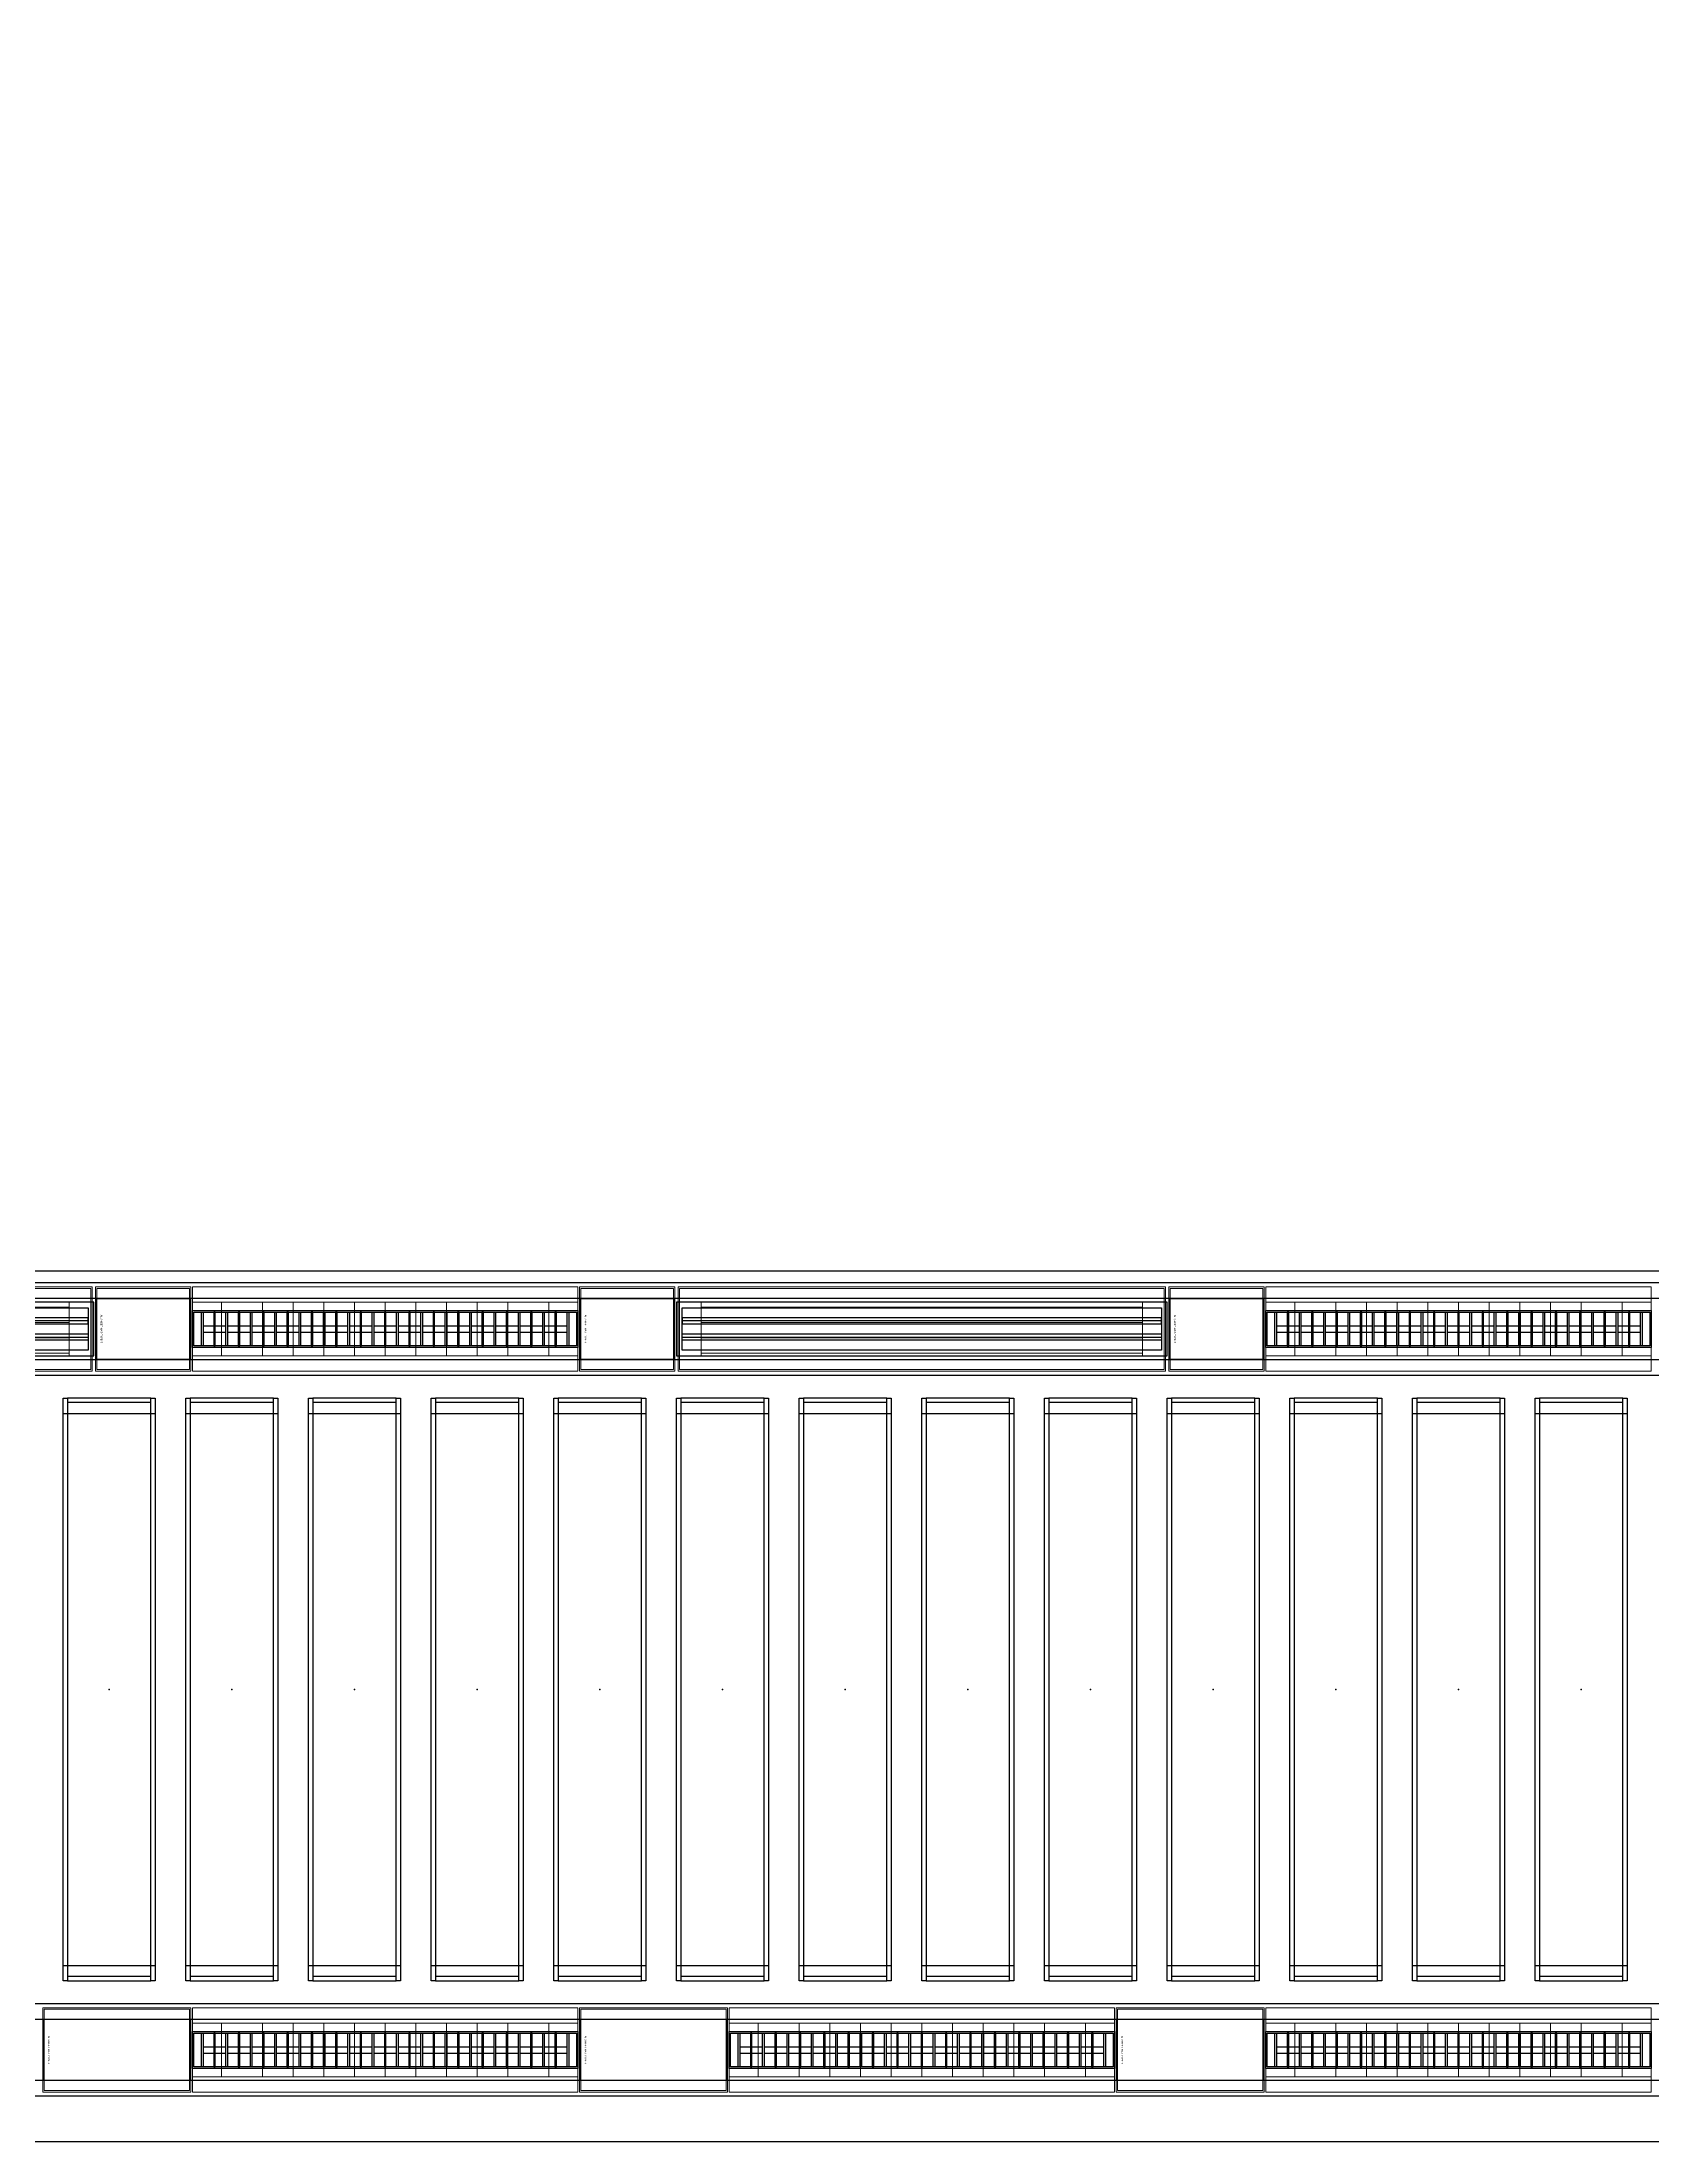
# Model space of a CAD drawing. Header units: millimetres. Extents: x 813027 to 1148939, y -931049 to -10.
# Drawn here: x 955521 to 960771, y -914295 to -907450 of the extents above; entities that cross this region are included whole.
import ezdxf
from ezdxf.enums import TextEntityAlignment as Align

# ---------------------------------------------------------------- set-up
doc = ezdxf.new("R2010")
doc.units = ezdxf.units.MM
doc.linetypes.add('DPA_Hidden 50', pattern=[3, 2, -1])
for name, color, linetype in [('000 - WIPEOUT', 250, 'Continuous'), ('001 - ASCESSORIES', 1, 'Continuous'), ('A04_TUBE SERIES', 2, 'Continuous'), ('A11_ALU.SOLID SHEET', 7, 'Continuous')]:
    doc.layers.add(name, color=color, linetype=linetype)
doc.layers.add('A-GLAZ-CURT', color=2, linetype='Continuous', lineweight=9)

# ---------------------------------------------------------------- blocks, each defined once
blk = doc.blocks.new('*U485')
at = {"color": 1}
blk.add_wipeout([(628.5, -60), (-628.5, -60), (-628.5, 60), (628.5, 60)], dxfattribs=at).dxf.layer = '000 - WIPEOUT'
at = {"layer": '001 - ASCESSORIES', "color": 0}
blk.add_lwpolyline([(628.5, -60), (-628.5, -60), (-628.5, 60), (628.5, 60)], close=True, dxfattribs=at)
at = {"layer": '001 - ASCESSORIES'}
for points in [[(623.5, -55), (-623.5, -55), (-623.5, 55), (623.5, 55)], [(-593.5, -55), (-598.5, -55), (-598.5, 55), (-593.5, 55)], [(-558.8, -55), (-553.8, -55), (-553.8, 55), (-558.8, 55)], [(-514, -55), (-519, -55), (-519, 55), (-514, 55)], [(-479.3, -55), (-474.3, -55), (-474.3, 55), (-479.3, 55)], [(-434.6, -55), (-439.6, -55), (-439.6, 55), (-434.6, 55)], [(-399.8, -55), (-394.8, -55), (-394.8, 55), (-399.8, 55)], [(-355.1, -55), (-360.1, -55), (-360.1, 55), (-355.1, 55)], [(-320.4, -55), (-315.4, -55), (-315.4, 55), (-320.4, 55)], [(-275.6, -55), (-280.6, -55), (-280.6, 55), (-275.6, 55)], [(-240.9, -55), (-235.9, -55), (-235.9, 55), (-240.9, 55)], [(-196.2, -55), (-201.2, -55), (-201.2, 55), (-196.2, 55)], [(-161.4, -55), (-156.4, -55), (-156.4, 55), (-161.4, 55)], [(-116.7, -55), (-121.7, -55), (-121.7, 55), (-116.7, 55)], [(-82, -55), (-77, -55), (-77, 55), (-82, 55)], [(-37.2, -55), (-42.2, -55), (-42.2, 55), (-37.2, 55)], [(-2.5, -55), (2.5, -55), (2.5, 55), (-2.5, 55)], [(42.2, -55), (37.2, -55), (37.2, 55), (42.2, 55)], [(77, -55), (82, -55), (82, 55), (77, 55)], [(121.7, -55), (116.7, -55), (116.7, 55), (121.7, 55)], [(156.4, -55), (161.4, -55), (161.4, 55), (156.4, 55)], [(201.2, -55), (196.2, -55), (196.2, 55), (201.2, 55)], [(235.9, -55), (240.9, -55), (240.9, 55), (235.9, 55)], [(280.6, -55), (275.6, -55), (275.6, 55), (280.6, 55)], [(315.4, -55), (320.4, -55), (320.4, 55), (315.4, 55)], [(360.1, -55), (355.1, -55), (355.1, 55), (360.1, 55)], [(394.8, -55), (399.8, -55), (399.8, 55), (394.8, 55)], [(439.6, -55), (434.6, -55), (434.6, 55), (439.6, 55)], [(474.3, -55), (479.3, -55), (479.3, 55), (474.3, 55)], [(519, -55), (514, -55), (514, 55), (519, 55)], [(553.8, -55), (558.8, -55), (558.8, 55), (553.8, 55)], [(598.5, -55), (593.5, -55), (593.5, 55), (598.5, 55)]]:
    blk.add_lwpolyline(points, close=True, dxfattribs=at)
for points in [[(-593.5, 10), (-558.8, 10)], [(-553.8, 10), (-519, 10)], [(-514, 10), (-479.3, 10)], [(-474.3, 10), (-439.6, 10)], [(-434.6, 10), (-399.8, 10)], [(-394.8, 10), (-360.1, 10)], [(-355.1, 10), (-320.4, 10)], [(-315.4, 10), (-280.6, 10)], [(-275.6, 10), (-240.9, 10)], [(-235.9, 10), (-201.2, 10)], [(-196.2, 10), (-161.4, 10)], [(-156.4, 10), (-121.7, 10)], [(-116.7, 10), (-82, 10)], [(-77, 10), (-42.2, 10)], [(-37.2, 10), (-2.5, 10)], [(2.5, 10), (37.2, 10)], [(42.2, 10), (77, 10)], [(82, 10), (116.7, 10)], [(121.7, 10), (156.4, 10)], [(161.4, 10), (196.2, 10)], [(201.2, 10), (235.9, 10)], [(240.9, 10), (275.6, 10)], [(280.6, 10), (315.4, 10)], [(320.4, 10), (355.1, 10)], [(360.1, 10), (394.8, 10)], [(399.8, 10), (434.6, 10)], [(439.6, 10), (474.3, 10)], [(479.3, 10), (514, 10)], [(519, 10), (553.8, 10)], [(558.8, 10), (593.5, 10)], [(-593.5, -10), (-558.8, -10)], [(-553.8, -10), (-519, -10)], [(-514, -10), (-479.3, -10)], [(-474.3, -10), (-439.6, -10)], [(-434.6, -10), (-399.8, -10)], [(-394.8, -10), (-360.1, -10)], [(-355.1, -10), (-320.4, -10)], [(-315.4, -10), (-280.6, -10)], [(-275.6, -10), (-240.9, -10)], [(-235.9, -10), (-201.2, -10)], [(-196.2, -10), (-161.4, -10)], [(-156.4, -10), (-121.7, -10)], [(-116.7, -10), (-82, -10)], [(-77, -10), (-42.2, -10)], [(-37.2, -10), (-2.5, -10)], [(2.5, -10), (37.2, -10)], [(42.2, -10), (77, -10)], [(82, -10), (116.7, -10)], [(121.7, -10), (156.4, -10)], [(161.4, -10), (196.2, -10)], [(201.2, -10), (235.9, -10)], [(240.9, -10), (275.6, -10)], [(280.6, -10), (315.4, -10)], [(320.4, -10), (355.1, -10)], [(360.1, -10), (394.8, -10)], [(399.8, -10), (434.6, -10)], [(439.6, -10), (474.3, -10)], [(479.3, -10), (514, -10)], [(519, -10), (553.8, -10)], [(558.8, -10), (593.5, -10)]]:
    blk.add_lwpolyline(points, dxfattribs=at)
blk = doc.blocks.new('*U495')
blk.add_attdef('EXTR.OVL-LENGTH_', (-25, -59.1), '', height=5)
blk.add_wipeout([(-25, 0), (25, 0), (25, 134900), (-25, 134900)]).dxf.layer = '000 - WIPEOUT'
at = {"layer": 'A04_TUBE SERIES', "color": 0}
blk.add_lwpolyline([(-25, 0), (25, 0), (25, 134900), (-25, 134900)], close=True, dxfattribs=at)
blk = doc.blocks.new('*U484')
at = {"layer": '001 - ASCESSORIES', "color": 0, "linetype": 'ByBlock'}
blk.add_lwpolyline([(800, 87.5), (-800, 87.5), (-800, -87.5), (800, -87.5)], close=True, dxfattribs=at)
at = {"layer": '001 - ASCESSORIES', "linetype": 'ByBlock'}
for points in [[(-781.5, 69), (781.5, 69), (781.5, -69), (-781.5, -69)], [(781.5, 36.3), (-781.5, 36.3), (-781.5, 16.3), (781.5, 16.3)], [(-781.5, -16.3), (781.5, -16.3), (781.5, -36.3), (-781.5, -36.3)]]:
    blk.add_lwpolyline(points, close=True, dxfattribs=at)
for points in [[(781.5, 26.3), (-781.5, 26.3)], [(-781.5, -26.3), (781.5, -26.3)]]:
    blk.add_lwpolyline(points, dxfattribs=at)
blk = doc.blocks.new('*U488')
at = {"layer": 'A11_ALU.SOLID SHEET', "color": 0}
blk.add_lwpolyline([(311.5, -98.8), (311.5, 98.8), (0, 98.8), (0, -98.8)], close=True, dxfattribs=at)
at = {"layer": 'Defpoints', "color": 250}
blk.add_point((0, 0), dxfattribs=at)
blk.add_text('AL.SHEET-HAT-TYPE-R', height=6, rotation=270, dxfattribs=at).set_placement((15, 0), align=Align.BOTTOM_CENTER)
blk = doc.blocks.new('*U492')
blk.add_attdef('EXTR.OVL-LENGTH_', (-25, -59.1), '', height=5)
blk.add_wipeout([(-25, 0), (25, 0), (25, 134900), (-25, 134900)]).dxf.layer = '000 - WIPEOUT'
at = {"layer": 'A04_TUBE SERIES', "color": 0}
blk.add_lwpolyline([(-25, 0), (25, 0), (25, 134900), (-25, 134900)], close=True, dxfattribs=at)
blk = doc.blocks.new('*U493')
at = {"layer": 'A11_ALU.SOLID SHEET', "color": 0}
blk.add_lwpolyline([(483, -98.8), (483, 98.8), (0, 98.8), (0, -98.8)], close=True, dxfattribs=at)
at = {"layer": 'Defpoints', "color": 250}
blk.add_point((0, 0), dxfattribs=at)
blk.add_text('AL.SHEET-HAT-TYPE-R', height=6, rotation=270, dxfattribs=at).set_placement((15, 0), align=Align.BOTTOM_CENTER)
blk = doc.blocks.new('*U515')
for p, q in [((-900.3, 4250), (-900.3, 4550)), ((900, 4550), (900, 4250)), ((-900.3, 3850), (-900.3, 4150)), ((900, 4150), (900, 3850)), ((-900.3, 3450), (-900.3, 3750)), ((900, 3750), (900, 3450)), ((-900.3, 3050), (-900.3, 3350)), ((900, 3350), (900, 3050)), ((-900.3, 2650), (-900.3, 2950)), ((900, 2950), (900, 2650)), ((-900.3, 2250), (-900.3, 2550)), ((900, 2550), (900, 2250)), ((-900.3, 1850), (-900.3, 2150)), ((900, 2150), (900, 1850)), ((-900.3, 1450), (-900.3, 1750)), ((900, 1750), (900, 1450)), ((-900.3, 1050), (-900.3, 1350)), ((900, 1350), (900, 1050)), ((-900.3, 650), (-900.3, 950)), ((900, 950), (900, 650)), ((-900.3, 250), (-900.3, 550)), ((900, 550), (900, 250)), ((-900.3, -150), (-900.3, 150)), ((900, 150), (900, -150)), ((-900.3, -550), (-900.3, -250)), ((900, -250), (900, -550))]:
    blk.add_line(p, q)
for p in [(0, 4400), (0, 4000), (0, 3600), (0, 3200), (0, 2800), (0, 2400), (0, 2000), (0, 1600), (0, 1200), (0, 800), (0, 400), (0, 0), (0, -400)]:
    blk.add_point(p)
at = {"layer": 'A11_ALU.SOLID SHEET', "color": 0}
for points in [[(-950, 4550), (950, 4550), (950, 4536), (-950, 4536)], [(-950, 4264), (-936, 4264), (-936, 4536), (-950, 4536)], [(950, 4536), (936, 4536), (936, 4264), (950, 4264)], [(-950, 4264), (950, 4264), (950, 4250), (-950, 4250)], [(-950, 4150), (950, 4150), (950, 4136), (-950, 4136)], [(-950, 3864), (-936, 3864), (-936, 4136), (-950, 4136)], [(950, 4136), (936, 4136), (936, 3864), (950, 3864)], [(-950, 3864), (950, 3864), (950, 3850), (-950, 3850)], [(-950, 3750), (950, 3750), (950, 3736), (-950, 3736)], [(-950, 3464), (-936, 3464), (-936, 3736), (-950, 3736)], [(950, 3736), (936, 3736), (936, 3464), (950, 3464)], [(-950, 3464), (950, 3464), (950, 3450), (-950, 3450)], [(-950, 3350), (950, 3350), (950, 3336), (-950, 3336)], [(-950, 3064), (-936, 3064), (-936, 3336), (-950, 3336)], [(950, 3336), (936, 3336), (936, 3064), (950, 3064)], [(-950, 3064), (950, 3064), (950, 3050), (-950, 3050)], [(-950, 2950), (950, 2950), (950, 2936), (-950, 2936)], [(-950, 2664), (-936, 2664), (-936, 2936), (-950, 2936)], [(950, 2936), (936, 2936), (936, 2664), (950, 2664)], [(-950, 2664), (950, 2664), (950, 2650), (-950, 2650)], [(-950, 2550), (950, 2550), (950, 2536), (-950, 2536)], [(-950, 2264), (-936, 2264), (-936, 2536), (-950, 2536)], [(950, 2536), (936, 2536), (936, 2264), (950, 2264)], [(-950, 2264), (950, 2264), (950, 2250), (-950, 2250)], [(-950, 2150), (950, 2150), (950, 2136), (-950, 2136)], [(-950, 1864), (-936, 1864), (-936, 2136), (-950, 2136)], [(950, 2136), (936, 2136), (936, 1864), (950, 1864)], [(-950, 1864), (950, 1864), (950, 1850), (-950, 1850)], [(-950, 1750), (950, 1750), (950, 1736), (-950, 1736)], [(-950, 1464), (-936, 1464), (-936, 1736), (-950, 1736)], [(950, 1736), (936, 1736), (936, 1464), (950, 1464)], [(-950, 1464), (950, 1464), (950, 1450), (-950, 1450)], [(-950, 1350), (950, 1350), (950, 1336), (-950, 1336)], [(-950, 1064), (-936, 1064), (-936, 1336), (-950, 1336)], [(950, 1336), (936, 1336), (936, 1064), (950, 1064)], [(-950, 1064), (950, 1064), (950, 1050), (-950, 1050)], [(-950, 950), (950, 950), (950, 936), (-950, 936)], [(-950, 664), (-936, 664), (-936, 936), (-950, 936)], [(950, 936), (936, 936), (936, 664), (950, 664)], [(-950, 664), (950, 664), (950, 650), (-950, 650)], [(-950, 550), (950, 550), (950, 536), (-950, 536)], [(-950, 264), (-936, 264), (-936, 536), (-950, 536)], [(950, 536), (936, 536), (936, 264), (950, 264)], [(-950, 264), (950, 264), (950, 250), (-950, 250)], [(-950, 150), (950, 150), (950, 136), (-950, 136)], [(-950, -136), (-936, -136), (-936, 136), (-950, 136)], [(950, 136), (936, 136), (936, -136), (950, -136)], [(-950, -136), (950, -136), (950, -150), (-950, -150)], [(-950, -250), (950, -250), (950, -264), (-950, -264)], [(-950, -536), (-936, -536), (-936, -264), (-950, -264)], [(950, -264), (936, -264), (936, -536), (950, -536)], [(-950, -536), (950, -536), (950, -550), (-950, -550)]]:
    blk.add_lwpolyline(points, close=True, dxfattribs=at)
blk = doc.blocks.new('C-2-PP21-AR-4160-01-B_20250829-084416_NEWCL')
blk.add_lwpolyline([(-19350, -9295), (-154550, -9295), (-154550, -7995), (-154500, -7995), (-154500, -5680), (-154500, -5680), (-142750, -5680), (-142750, -2500), (-132560, -2500), (-132560, -6455), (-117731.4, -6455), (-117731.4, -5800), (-117350, -5800), (-117350, -5345), (-113350, -5345), (-113350, -5347), (-96550, -5347), (-96550, -2450), (-92235, -2450), (-92235, -6455), (-84190, -6455)])
for name, p in [('*U484', (-92200, -6645)), ('*U488', (-91395, -6645)), ('*U488', (-89816.5, -6645)), ('*U484', (-88700, -6645)), ('*U493', (-91566.5, -8995)), ('*U493', (-89816.5, -8995)), ('*U493', (-88066.5, -8995))]:
    blk.add_blockref(name, p)
at = {"rotation": 90}
blk.add_blockref('*U515', (-86950, -7820), dxfattribs=at)
for p in [(-90450, -6645), (-86950, -6645), (-90450, -8995), (-88700, -8995), (-86950, -8995)]:
    blk.add_blockref('*U485', p)
at = {"rotation": 270}
for p in [(-154400, -8870), (-154400, -9120)]:
    blk.add_blockref('*U495', p, dxfattribs=at)
blk.add_blockref('*U488', (-87895, -6645))
for p in [(-154400, -6520), (-154400, -6770)]:
    blk.add_blockref('*U492', p, dxfattribs=at)
blk = doc.blocks.new('DPA_CP_Metal Ceiling Luminaire1 - Linear Luminaire 2-14739897-4160 - LOWER PLATFORM LEVEL - REFLECTED CEILING GENERAL PLAN')
at = {"layer": 'A-GLAZ-CURT'}
for p, q in [((901767.8, -114474.3), (901767.8, -114199.3)), ((901767.8, -114199.3), (903024.8, -114199.3)), ((901767.8, -114199.3), (901767.8, -114474.3)), ((903024.8, -114199.3), (901767.8, -114199.3)), ((901767.8, -114199.3), (903024.8, -114199.3)), ((903024.8, -114199.3), (903024.8, -114474.3)), ((903024.8, -114474.3), (903024.8, -114199.3)), ((901767.8, -114249.3), (901767.8, -114474.3)), ((901767.8, -114249.3), (903024.8, -114249.3)), ((903024.8, -114249.3), (903024.8, -114474.3)), ((901767.8, -114424.3), (903024.8, -114424.3)), ((903024.8, -114474.3), (901767.8, -114474.3)), ((903024.8, -114474.3), (901767.8, -114474.3)), ((901767.8, -114474.3), (903024.8, -114474.3))]:
    blk.add_line(p, q, dxfattribs=at)
at = {"layer": 'A-GLAZ-CURT', "linetype": 'DPA_Hidden 50'}
for p, q in [((901862.8, -114249.3), (901862.8, -114424.3)), ((901996.3, -114249.3), (901996.3, -114424.3)), ((902096.3, -114249.3), (902096.3, -114424.3)), ((902196.3, -114249.3), (902196.3, -114424.3)), ((902296.3, -114249.3), (902296.3, -114424.3)), ((902396.3, -114249.3), (902396.3, -114424.3)), ((902496.3, -114249.3), (902496.3, -114424.3)), ((902596.3, -114249.3), (902596.3, -114424.3)), ((902696.3, -114249.3), (902696.3, -114424.3)), ((902796.3, -114249.3), (902796.3, -114424.3)), ((902929.8, -114249.3), (902929.8, -114424.3))]:
    blk.add_line(p, q, dxfattribs=at)
blk = doc.blocks.new('DPA_CP_Metal Ceiling Panel - Horizontal with Gap-20306943-4160 - LOWER PLATFORM LEVEL - REFLECTED CEILING GENERAL PLAN')
at = {"layer": 'A-GLAZ-CURT'}
for p, q in [((910029.8, -114474.3), (910029.8, -114199.3)), ((910029.8, -114199.3), (910512.8, -114199.3)), ((910029.8, -114474.3), (910029.8, -114199.3)), ((910029.8, -114199.3), (910512.8, -114199.3)), ((910512.8, -114199.3), (910029.8, -114199.3)), ((910029.8, -114199.3), (910029.8, -114474.3)), ((910512.8, -114199.3), (910029.8, -114199.3)), ((910029.8, -114199.3), (910029.8, -114474.3)), ((910029.8, -114474.3), (910029.8, -114199.3)), ((910029.8, -114199.3), (910512.8, -114199.3)), ((910034.8, -114469.3), (910034.8, -114204.3)), ((910034.8, -114204.3), (910507.8, -114204.3)), ((910507.8, -114204.3), (910507.8, -114469.3)), ((910512.8, -114474.3), (910512.8, -114199.3)), ((910512.8, -114199.3), (910512.8, -114474.3)), ((910512.8, -114474.3), (910512.8, -114199.3)), ((910512.8, -114474.3), (910512.8, -114199.3)), ((910512.8, -114199.3), (910512.8, -114474.3)), ((910029.8, -114474.3), (910512.8, -114474.3)), ((910512.8, -114474.3), (910029.8, -114474.3)), ((910029.8, -114474.3), (910512.8, -114474.3)), ((910029.8, -114474.3), (910512.8, -114474.3)), ((910512.8, -114474.3), (910029.8, -114474.3)), ((910034.8, -114469.3), (910507.8, -114469.3))]:
    blk.add_line(p, q, dxfattribs=at)
blk = doc.blocks.new('DPA_CP_Metal Ceiling Air Supply - Linear Diffuser Air Supply-14762131-4160 - LOWER PLATFORM LEVEL - REFLECTED CEILING GENERAL PLAN')
at = {"layer": 'A-GLAZ-CURT'}
h = blk.add_hatch(dxfattribs=at)
h.set_pattern_fill('FP_13', color=256, style=0, pattern_type=2)
h.set_pattern_definition([(180, (909396.33, -109824.28), (6e-15, 50), [])])
h.paths.add_polyline_path([(908676.3, -109874.3), (910116.3, -109874.3), (910116.3, -109699.3), (908676.3, -109699.3)])
for p, q in [((908601.3, -109924.3), (908601.3, -109649.3)), ((908601.3, -109649.3), (910191.3, -109649.3)), ((908601.3, -109924.3), (908601.3, -109649.3)), ((908601.3, -109649.3), (910191.3, -109649.3)), ((910191.3, -109649.3), (908601.3, -109649.3)), ((908601.3, -109649.3), (908601.3, -109924.3)), ((910191.3, -109649.3), (908601.3, -109649.3)), ((908601.3, -109649.3), (908601.3, -109924.3)), ((908601.3, -109924.3), (908601.3, -109649.3)), ((908601.3, -109649.3), (910191.3, -109649.3)), ((908606.3, -109919.3), (908606.3, -109654.3)), ((908606.3, -109654.3), (910186.3, -109654.3)), ((910186.3, -109654.3), (910186.3, -109919.3)), ((910191.3, -109924.3), (910191.3, -109649.3)), ((910191.3, -109649.3), (910191.3, -109924.3)), ((910191.3, -109924.3), (910191.3, -109649.3)), ((910191.3, -109924.3), (910191.3, -109649.3)), ((910191.3, -109649.3), (910191.3, -109924.3)), ((910116.3, -109699.3), (908676.3, -109699.3)), ((908676.3, -109699.3), (908676.3, -109874.3)), ((908676.3, -109874.3), (908676.3, -109699.3)), ((908676.3, -109699.3), (910116.3, -109699.3)), ((908676.3, -109874.3), (908676.3, -109699.3)), ((908676.3, -109699.3), (910116.3, -109699.3)), ((910116.3, -109699.3), (908676.3, -109699.3)), ((908676.3, -109699.3), (908676.3, -109874.3)), ((910116.3, -109874.3), (910116.3, -109699.3)), ((910116.3, -109699.3), (910116.3, -109874.3)), ((910116.3, -109699.3), (910116.3, -109874.3)), ((910116.3, -109874.3), (910116.3, -109699.3)), ((908601.3, -109924.3), (910191.3, -109924.3)), ((910191.3, -109924.3), (908601.3, -109924.3)), ((908601.3, -109924.3), (910191.3, -109924.3)), ((908601.3, -109924.3), (910191.3, -109924.3)), ((910191.3, -109924.3), (908601.3, -109924.3)), ((908606.3, -109919.3), (910186.3, -109919.3)), ((908676.3, -109874.3), (910116.3, -109874.3)), ((910116.3, -109874.3), (908676.3, -109874.3)), ((910116.3, -109874.3), (908676.3, -109874.3)), ((908676.3, -109874.3), (910116.3, -109874.3))]:
    blk.add_line(p, q, dxfattribs=at)
blk = doc.blocks.new('DPA_CP_Metal Ceiling Panel - Horizontal with Gap-20308794-4160 - LOWER PLATFORM LEVEL - REFLECTED CEILING GENERAL PLAN')
at = {"layer": 'A-GLAZ-CURT'}
for p, q in [((910201.3, -109924.3), (910201.3, -109649.3)), ((910201.3, -109649.3), (910512.8, -109649.3)), ((910201.3, -109924.3), (910201.3, -109649.3)), ((910201.3, -109649.3), (910512.8, -109649.3)), ((910512.8, -109649.3), (910201.3, -109649.3)), ((910201.3, -109649.3), (910201.3, -109924.3)), ((910512.8, -109649.3), (910201.3, -109649.3)), ((910201.3, -109649.3), (910201.3, -109924.3)), ((910201.3, -109924.3), (910201.3, -109649.3)), ((910201.3, -109649.3), (910512.8, -109649.3)), ((910206.3, -109919.3), (910206.3, -109654.3)), ((910206.3, -109654.3), (910507.8, -109654.3)), ((910507.8, -109654.3), (910507.8, -109919.3)), ((910512.8, -109924.3), (910512.8, -109649.3)), ((910512.8, -109649.3), (910512.8, -109924.3)), ((910512.8, -109924.3), (910512.8, -109649.3)), ((910512.8, -109924.3), (910512.8, -109649.3)), ((910512.8, -109649.3), (910512.8, -109924.3)), ((910201.3, -109924.3), (910512.8, -109924.3)), ((910512.8, -109924.3), (910201.3, -109924.3)), ((910201.3, -109924.3), (910512.8, -109924.3)), ((910201.3, -109924.3), (910512.8, -109924.3)), ((910512.8, -109924.3), (910201.3, -109924.3)), ((910206.3, -109919.3), (910507.8, -109919.3))]:
    blk.add_line(p, q, dxfattribs=at)

msp = doc.modelspace()

# ---------------------------------------------------------------- block references
msp.add_blockref('C-2-PP21-AR-4160-01-B_20250829-084416_NEWCL', (1047090, -905000))

# ---------------------------------------------------------------- next in the draw order: block references
at = {"layer": 'A-GLAZ-CURT'}
for name, p in [('DPA_CP_Metal Ceiling Air Supply - Linear Diffuser Air Supply-14762131-4160 - LOWER PLATFORM LEVEL - REFLECTED CEILING GENERAL PLAN', (45493.7, -801858.2)), ('DPA_CP_Metal Ceiling Panel - Horizontal with Gap-20308794-4160 - LOWER PLATFORM LEVEL - REFLECTED CEILING GENERAL PLAN', (45493.7, -801858.2)), ('DPA_CP_Metal Ceiling Luminaire1 - Linear Luminaire 2-14739897-4160 - LOWER PLATFORM LEVEL - REFLECTED CEILING GENERAL PLAN', (54243.7, -797308.2)), ('DPA_CP_Metal Ceiling Panel - Horizontal with Gap-20308794-4160 - LOWER PLATFORM LEVEL - REFLECTED CEILING GENERAL PLAN', (47072.2, -801858.2)), ('DPA_CP_Metal Ceiling Air Supply - Linear Diffuser Air Supply-14762131-4160 - LOWER PLATFORM LEVEL - REFLECTED CEILING GENERAL PLAN', (48993.7, -801858.2)), ('DPA_CP_Metal Ceiling Panel - Horizontal with Gap-20308794-4160 - LOWER PLATFORM LEVEL - REFLECTED CEILING GENERAL PLAN', (48993.7, -801858.2)), ('DPA_CP_Metal Ceiling Luminaire1 - Linear Luminaire 2-14739897-4160 - LOWER PLATFORM LEVEL - REFLECTED CEILING GENERAL PLAN', (57743.7, -797308.2)), ('DPA_CP_Metal Ceiling Panel - Horizontal with Gap-20306943-4160 - LOWER PLATFORM LEVEL - REFLECTED CEILING GENERAL PLAN', (45493.7, -799658.2)), ('DPA_CP_Metal Ceiling Luminaire1 - Linear Luminaire 2-14739897-4160 - LOWER PLATFORM LEVEL - REFLECTED CEILING GENERAL PLAN', (54243.7, -799658.2)), ('DPA_CP_Metal Ceiling Panel - Horizontal with Gap-20306943-4160 - LOWER PLATFORM LEVEL - REFLECTED CEILING GENERAL PLAN', (47243.7, -799658.2)), ('DPA_CP_Metal Ceiling Luminaire1 - Linear Luminaire 2-14739897-4160 - LOWER PLATFORM LEVEL - REFLECTED CEILING GENERAL PLAN', (55993.7, -799658.2)), ('DPA_CP_Metal Ceiling Panel - Horizontal with Gap-20306943-4160 - LOWER PLATFORM LEVEL - REFLECTED CEILING GENERAL PLAN', (48993.7, -799658.2)), ('DPA_CP_Metal Ceiling Luminaire1 - Linear Luminaire 2-14739897-4160 - LOWER PLATFORM LEVEL - REFLECTED CEILING GENERAL PLAN', (57743.7, -799658.2))]:
    msp.add_blockref(name, p, dxfattribs=at)

doc.saveas('drawing.dxf')
